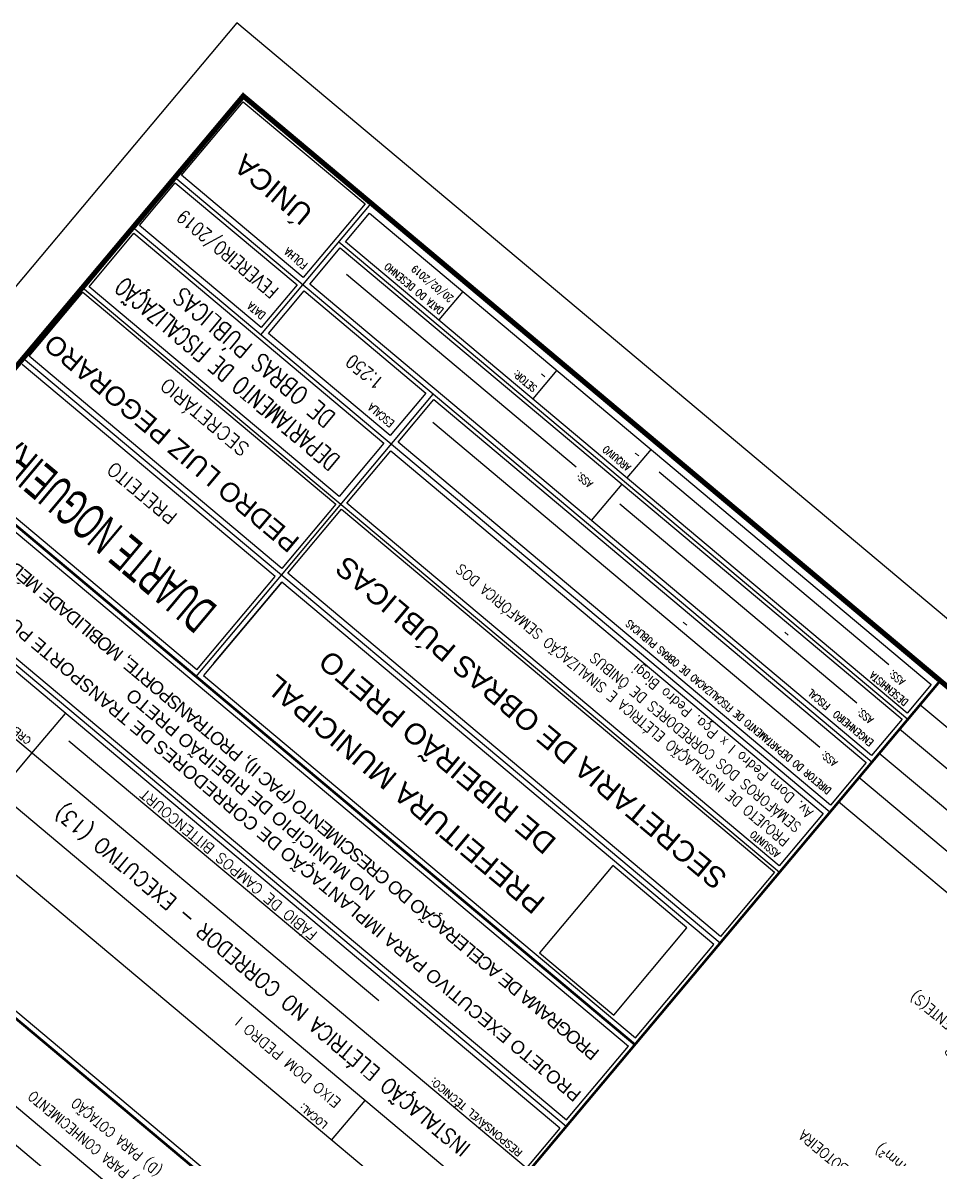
# Model space of a CAD drawing. Extents: x 207448 to 207705, y 7657586 to 7657835.
# Drawn here: x 207533.4 to 207577.5, y 7657779.9 to 7657834.5 of the extents above; entities that cross this region are included whole.
import ezdxf
from ezdxf.enums import TextEntityAlignment as Align

# ---------------------------------------------------------------- set-up
doc = ezdxf.new("R2010")
doc.units = 0
for name, color, linetype in [('A-FORMATO', 8, 'Continuous'), ('FOLHA', 7, 'Continuous'), ('FRM-P01', 1, 'Continuous'), ('FRM-P02', 2, 'Continuous')]:
    doc.layers.add(name, color=color, linetype=linetype)
doc.styles.add('ARIAL', font='arial.ttf')
doc.styles.add('ROMANC', font='romanc__.ttf')
doc.styles.add('ROMANS', font='romans', dxfattribs={"height": 0.85})
doc.styles.add('STYLE3', font='arial.ttf')
doc.styles.add('TZ_PGT_R090', font='romans.shx', dxfattribs={"width": 0.9})
doc.styles.add('TZ_TXT', font='txt.shx')

# ---------------------------------------------------------------- blocks, each defined once
blk = doc.blocks.new('PP-XYZ.000-9A00-001_A')
at = {"color": 1}
for p, q in [((776.98, 126.58), (699.2, 126.57)), ((656.76, 122.97), (830.37, 122.97))]:
    blk.add_line(p, q, dxfattribs=at)
for points in [[(656.76, 122.97), (656.76, 173.01)], [(656.76, 173.01), (830.37, 173.01)], [(656.76, 152.97), (830.37, 152.97)], [(688.87, 152.97), (688.87, 142.97)], [(656.76, 142.97), (830.37, 142.97)], [(780.88, 142.97), (780.88, 132.97)], [(656.76, 132.97), (830.37, 132.97)], [(780.88, 132.97), (780.88, 122.97)]]:
    blk.add_lwpolyline(points, dxfattribs=at)
at = {"color": 7, "true_color": 0xffffff}
blk.add_lwpolyline([(681.41, 99.62), (662.76, 99.62), (662.76, 77.74), (681.41, 77.74)], close=True, dxfattribs=at)
at = {"layer": 'A-FORMATO', "color": 2, "lineweight": -3}
for p, q in [((471, 40.41), (656, 40.41)), ((471, 34.33), (656, 34.33)), ((471, 28.25), (656, 28.25)), ((471, 28.25), (656, 28.25)), ((471, 22.16), (656, 22.16)), ((471, 16.08), (656, 16.08)), ((471, 10), (656, 10))]:
    blk.add_line(p, q, dxfattribs=at)
at = {"layer": 'A-FORMATO', "color": 2, "lineweight": -3, "const_width": 0.5}
blk.add_lwpolyline([(656, 10), (656, 75.88)], dxfattribs=at)
at = {"layer": 'FOLHA', "color": 1}
blk.add_line((841, 0), (841, 594), dxfattribs=at)
at = {"layer": 'FOLHA', "color": 2}
for points, const_width in [([(831, 584), (25, 584), (25, 10), (831, 10), (831, 584)], 1), ([(656, 101.38), (656, 174.06), (831, 174.06)], 0.5)]:
    blk.add_lwpolyline(points, dxfattribs=dict(at, const_width=const_width))
at = {"layer": 'FOLHA', "color": 1}
blk.add_lwpolyline([(0, 0), (841, 0)], dxfattribs=at)
at = {"layer": 'FRM-P01'}
for p, q in [((656.76, 120.93), (656.76, 102.43)), ((830.37, 120.93), (656.76, 120.93)), ((656.76, 120.93), (656.76, 102.43)), ((830.37, 102.43), (656.76, 102.43)), ((656.76, 100.33), (656.76, 76.87)), ((765.23, 100.33), (656.76, 100.33)), ((765.23, 76.87), (765.23, 100.33)), ((766.88, 100.33), (830.37, 100.33)), ((766.88, 100.33), (766.88, 76.87)), ((765.23, 97.21), (765.23, 76.87)), ((765.23, 97.21), (765.23, 76.87)), ((656.76, 76.87), (765.23, 76.87)), ((656.76, 76.87), (765.23, 76.87)), ((766.88, 76.87), (830.37, 76.87)), ((830.37, 74.83), (830.37, 58.75)), ((830.37, 74.83), (830.37, 58.75)), ((767.35, 43.76), (767.35, 57.2)), ((767.35, 57.2), (830.13, 57.2)), ((830.13, 57.2), (830.13, 43.76)), ((830.13, 57.2), (830.13, 43.76)), ((830.13, 43.76), (767.35, 43.76)), ((656.87, 20.39), (656.87, 29.53)), ((656.87, 29.53), (797.92, 29.53)), ((656.87, 20.39), (656.87, 29.53)), ((727.24, 20.39), (727.24, 29.53)), ((797.92, 29.53), (797.92, 20.39)), ((797.92, 20.39), (656.87, 20.39)), ((656.86, 11.65), (656.86, 18.84)), ((656.86, 18.84), (797.92, 18.84)), ((656.86, 11.65), (656.86, 18.84)), ((727.24, 11.65), (727.24, 18.84)), ((750.87, 11.65), (750.87, 18.84)), ((774.49, 11.65), (774.49, 18.84)), ((797.92, 18.84), (797.92, 11.65)), ((797.92, 11.65), (656.86, 11.65)), ((797.92, 11.65), (656.86, 11.65))]:
    blk.add_line(p, q, dxfattribs=at)
for points in [[(656.76, 74.83), (765.43, 74.83), (765.43, 58.75), (656.76, 58.75)], [(656.85, 57.2), (765.37, 57.2), (765.37, 44.05), (656.85, 44.05)], [(656.79, 41.89), (765.39, 41.89), (765.39, 31.19), (656.79, 31.19)], [(767.35, 41.89), (797.92, 41.89), (797.92, 31.19), (767.35, 31.19)], [(799.72, 41.89), (830.29, 41.89), (830.29, 31.19), (799.72, 31.19)], [(799.72, 29.31), (830.29, 29.31), (830.29, 10.85), (799.72, 10.85)]]:
    blk.add_lwpolyline(points, close=True, dxfattribs=at)
for points in [[(830.37, 58.75), (766.89, 58.75), (766.89, 74.83)], [(766.89, 74.83), (830.37, 74.83)]]:
    blk.add_lwpolyline(points, dxfattribs=at)
at = {"layer": 'FRM-P02'}
for p, q in [((656, 192.76), (831, 192.76)), ((656, 187.06), (831, 187.06)), ((656, 121.98), (831, 121.98)), ((656, 121.98), (831, 121.98)), ((766.13, 101.38), (766.13, 75.88)), ((831, 101.38), (831, 10)), ((656, 75.88), (831, 75.88)), ((656, 75.88), (831, 75.88)), ((766.13, 75.88), (766.13, 30.46)), ((656, 58.15), (831, 58.15)), ((656, 43.04), (831, 43.04)), ((798.85, 43.04), (798.85, 10)), ((665.51, 34.72), (762.69, 34.72)), ((656, 30.46), (831, 30.46)), ((665.51, 23.61), (725.05, 23.61)), ((736.01, 23.55), (793.69, 23.55)), ((656, 19.75), (798.85, 19.75)), ((665.54, 14.05), (723.22, 14.05)), ((656, 10), (831, 10)), ((656, 10), (831, 10))]:
    blk.add_line(p, q, dxfattribs=at)
blk.add_lwpolyline([(831, 174.06), (656, 174.06)], dxfattribs=at)
at = {"layer": 'FRM-P02', "const_width": 0.5}
blk.add_lwpolyline([(656, 75.88), (656, 101.38), (831, 101.38)], dxfattribs=at)
at = {"color": 2, "style": 'ROMANS'}
for s, p in [('LOCAL:', (691.39, 150.97)), ('RESPONSÁVEL TÉCNICO:', (659.28, 130.97)), ('CREA Nº:', (782.59, 130.97))]:
    blk.add_text(s, height=1.4, dxfattribs=at).set_placement(p)
at = {"color": 2, "style": 'ROMANS', "width": 0.8}
for s, p in [('ASSUNTO', (658.25, 55.08)), ('ASSUNTO', (658.25, 55.08)), ('DIRETOR DO DEPARTAMENTO DE FISCALIZACAO DE OBRAS PUBLICAS', (658.55, 39.37)), ('DIRETOR DO DEPARTAMENTO DE FISCALIZACAO DE OBRAS PUBLICAS', (658.55, 39.37)), ('ASS:', (661.09, 34.56)), ('ASS:', (661.09, 34.56)), ('ENGENHEIRO  FISCAL', (658.24, 27.1)), ('ENGENHEIRO  FISCAL', (658.24, 27.1)), ('ASS:', (661.09, 23.79)), ('ASS:', (661.09, 23.79)), ('ASS:', (731.6, 23.73)), ('ASS:', (731.6, 23.73)), ('DESENHISTA', (658.15, 16.86)), ('DESENHISTA', (658.15, 16.86)), ('ARQUIVO', (728.03, 16.55)), ('ARQUIVO', (728.03, 16.55)), ('SETOR:', (751.65, 16.49)), ('SETOR:', (751.65, 16.49)), ('DATA DO DESENHO', (775.01, 16.59)), ('DATA DO DESENHO', (775.01, 16.59)), ('ASS:', (661.13, 14.23)), ('ASS:', (661.13, 14.23))]:
    blk.add_text(s, height=1.4, dxfattribs=at).set_placement(p)
for s, p in [('ESCALA', (768.31, 40.77)), ('ESCALA', (768.31, 40.77)), ('DATA', (800.68, 40.77)), ('DATA', (800.68, 40.77)), ('FOLHA ', (800.68, 28.19)), ('FOLHA ', (800.68, 28.19))]:
    blk.add_text(s, height=1.5, dxfattribs=at).set_placement(p, align=Align.TOP_LEFT)
at = {"color": 2, "insert": (711.09, 66.79), "char_height": 4.025, "width": 108.6685, "attachment_point": 5, "style": 'STYLE3'}
blk.add_mtext('SECRETARIA DE OBRAS PÚBLICAS ', dxfattribs=at)
blk.add_mtext('SECRETARIA DE OBRAS PÚBLICAS ', dxfattribs=at)
at = {"color": 2, "linetype": 'ByBlock', "lineweight": 0}
for tag, p, style in [('0000/00', (660.13, 145.89), 'ROMANC'), ('LOCAL', (692.24, 145.89), 'ROMANS'), ('DE-0000/00-000-000-000', (781.56, 136.5), 'ROMANC'), ('CREA', (790.19, 125.89), 'ROMANC')]:
    blk.add_attdef(tag, p, '', height=2, dxfattribs=dict(at, style=style))
at = {"color": 2, "linetype": 'ByBlock', "lineweight": 0, "style": 'ROMANS'}
blk.add_attdef('PROJETO', text='', height=3, dxfattribs=at).set_placement((718.82, 137.97), align=Align.MIDDLE_CENTER)
at = {"color": 2, "linetype": 'ByBlock', "lineweight": 0, "style": 'ROMANC'}
blk.add_attdef('RESPONSÁVEL_TÉCNICO', text='', height=2, dxfattribs=at).set_placement((738.09, 126.07), align=Align.TOP_CENTER)
at = {"color": 2, "style": 'ROMANS', "width": 0.9}
for tag, p in [('ASSUNTO1', (658.49, 53.87)), ('ASSUNTO2', (658.49, 50.37)), ('ASSUNTO3', (658.49, 46.87))]:
    blk.add_attdef(tag, text='', height=2, dxfattribs=at).set_placement(p, align=Align.TOP_LEFT)
at = {"color": 2, "style": 'STYLE3'}
blk.add_attdef('FOLHA', text='', height=4, dxfattribs=at).set_placement((815.01, 20.08), align=Align.MIDDLE_CENTER)
at = {"layer": 'A-FORMATO', "color": 2, "lineweight": -3, "style": 'ARIAL'}
for tag, p in [('NDOCUMENTO', (473.43, 36.15)), ('DESCRICAO3', (534.26, 36.15)), ('NDOCUMENTO', (473.43, 30.07)), ('DESCRICAO2', (534.26, 30.07)), ('NDOCUMENTO', (473.43, 23.99)), ('DESCRICAO1', (534.26, 23.99))]:
    blk.add_attdef(tag, p, '', height=2.43, rotation=360, dxfattribs=at)
at = {"layer": 'FRM-P02', "style": 'ROMANS', "width": 0.85}
for s, p in [('(C) PARA CONHECIMENTO', (710.08, 182.42)), ('(D) PARA COTAÇÃO', (710.15, 178.1))]:
    blk.add_text(s, height=2, rotation=0, dxfattribs=at).set_placement(p)
at = {"layer": 'FRM-P02'}
for s, height, style, p in [('PREFEITURA MUNICIPAL', 4.025, 'STYLE3', (686.95, 90.9)), ('PREFEITURA MUNICIPAL', 4.025, 'STYLE3', (686.95, 90.9)), ('DE RIBEIRÃO PRETO', 4.025, 'STYLE3', (692.69, 80.72)), ('DE RIBEIRÃO PRETO', 4.025, 'STYLE3', (692.69, 80.72)), ('PREFEITO', 2.625, 'ROMANS', (788.7, 79.74)), ('PREFEITO', 2.625, 'ROMANS', (788.7, 79.74)), ('SECRETÁRIO ', 2.625, 'ROMANS', (786.6, 60.79)), ('SECRETÁRIO ', 2.625, 'ROMANS', (786.6, 60.79))]:
    blk.add_text(s, height=height, dxfattribs=dict(at, style=style)).set_placement(p)
at = {"layer": 'FRM-P02', "style": 'STYLE3', "width": 0.551488}
blk.add_text('DUARTE NOGUEIRA ', height=7, dxfattribs=at).set_placement((771.45, 88.33), (825.39, 88.33), align=Align.FIT)
blk.add_text('DUARTE NOGUEIRA ', height=7, dxfattribs=at).set_placement((771.45, 88.33), (825.39, 88.33), align=Align.FIT)
at = {"layer": 'FRM-P02', "style": 'ROMANS'}
for s, width, p in [('DEPARTAMENTO DE FISCALIZAÇÃO ', 0.7, (799.86, 54.71)), ('DEPARTAMENTO DE FISCALIZAÇÃO ', 0.7, (799.86, 54.71)), ('DE OBRAS PÚBLICAS', 0.8, (797.08, 48.97)), ('DE OBRAS PÚBLICAS', 0.8, (797.08, 48.97))]:
    blk.add_text(s, height=3.5, dxfattribs=dict(at, width=width)).set_placement(p, align=Align.TOP_CENTER)
at = {"layer": 'FRM-P02', "attachment_point": 5, "style": 'STYLE3'}
for s, insert, char_height, width in [('PROJETO EXECUTIVO PARA IMPLANTAÇÃO DE CORREDORES DE TRANSPORTE PÚBLICO COLETIVO NO MUNICÍPIO DE RIBEIRÃO PRETO \\P{\\T0.9;PROGRAMA DE ACELERAÇÃO DO CRESCIMENTO (PAC II), PROTRANSPORTE, MOBILIDADE MÉDIAS CIDADES}', (743.56, 111.68), 2.5, 173.6079), ('PROJETO EXECUTIVO PARA IMPLANTAÇÃO DE CORREDORES DE TRANSPORTE PÚBLICO COLETIVO NO MUNICÍPIO DE RIBEIRÃO PRETO \\P{\\T0.9;PROGRAMA DE ACELERAÇÃO DO CRESCIMENTO (PAC II), PROTRANSPORTE, MOBILIDADE MÉDIAS CIDADES}', (743.56, 111.68), 2.5, 173.6079), ('PEDRO LUIZ PEGORARO', (798.63, 70.01), 3.675, 63.4831), ('PEDRO LUIZ PEGORARO', (798.63, 70.01), 3.675, 63.4831)]:
    blk.add_mtext(s, dxfattribs=dict(at, insert=insert, char_height=char_height, width=width))
at = {"layer": 'FRM-P02', "style": 'ROMANS'}
for tag, p in [('28', (661, 218.41)), ('29', (671, 218.41)), ('31', (762, 218.41)), ('32', (774, 218.41)), ('33', (786, 218.41)), ('34', (798, 218.41)), ('35', (810, 218.41)), ('19', (661, 212.71)), ('20', (671, 212.71)), ('22', (762, 212.71)), ('23', (774, 212.71)), ('24', (786, 212.71)), ('25', (798, 212.71)), ('26', (810, 212.71)), ('10', (661, 206.93)), ('11', (671, 207.01)), ('13', (762, 207.01)), ('14', (774, 207.01)), ('15', (786, 207.01)), ('16', (798, 207.01)), ('17', (810, 207.01)), ('1', (661, 201.23)), ('2', (671, 201.23)), ('4', (762.09, 201.23)), ('5', (774.15, 201.23)), ('6', (786.04, 201.23)), ('7', (798.19, 201.23)), ('8', (810.19, 201.23))]:
    blk.add_attdef(tag, text='', height=2, dxfattribs=at).set_placement(p, align=Align.MIDDLE_CENTER)
for tag, p in [('30', (677.61, 217.34)), ('21', (677.61, 211.64)), ('12', (677.61, 205.94)), ('3', (677.61, 200.24))]:
    blk.add_attdef(tag, p, '', height=2, dxfattribs=at)
at = {"layer": 'FRM-P02', "style": 'ROMANS', "width": 0.85, "flags": 1}
blk.add_attdef('00/00/00', text='', height=2, dxfattribs=at).set_placement((823.5, 218.41), align=Align.MIDDLE_CENTER)
at = {"layer": 'FRM-P02', "style": 'ROMANS', "width": 0.85}
for p in [(823.5, 212.71), (823.5, 207.01), (823.5, 201.23)]:
    blk.add_attdef('00/00/00', text='', height=2, dxfattribs=at).set_placement(p, align=Align.MIDDLE_CENTER)
at = {"layer": 'FRM-P02', "style": 'ROMANS', "width": 0.8}
for tag, height, p in [('ESCALA', 2.63, (774.91, 37)), ('DATA', 2.63, (801.74, 36.54)), ('DIRETOR', 1.4, (700.04, 33.97)), ('ENGENHEIRO', 1.4, (683.84, 22.86)), ('ARQUIVO', 1.4, (728.03, 14.96)), ('SETOR', 1.4, (751.65, 14.91)), ('DATA', 1.4, (775.01, 15))]:
    blk.add_attdef(tag, text='', height=height, dxfattribs=at).set_placement(p, align=Align.TOP_LEFT)
blk = doc.blocks.new('6-NOTAÇÃO-EL')
at = {"color": 9}
blk.add_line((64.66, -28.28), (70.75, -28.28), dxfattribs=at)
for points in [[(12.48, -24.4), (12.48, -7.56), (70.75, -7.56)], [(24.04, -24.4), (24.04, -11.29), (70.75, -11.29)], [(34.67, -24.4), (34.67, -15.01), (70.75, -15.01)], [(42.89, -24.4), (42.89, -18.74), (70.75, -18.74)], [(50.85, -24.4), (50.85, -22.47), (70.75, -22.47)], [(4.48, -26.4), (5.48, -25.4), (11.48, -25.4), (12.48, -24.4), (13.48, -25.4), (18.48, -25.4), (19.48, -26.4)], [(27.04, -26.4), (26.04, -25.4), (25.04, -25.4), (24.04, -24.4), (23.04, -25.4), (22.04, -25.4), (21.04, -26.4)], [(39.57, -26.4), (38.57, -25.4), (35.67, -25.4), (34.67, -24.4), (33.67, -25.4), (30.77, -25.4), (29.77, -26.4)], [(45.39, -26.4), (44.39, -25.4), (43.89, -25.4), (42.89, -24.4), (41.89, -25.4), (41.39, -25.4), (40.39, -26.4)], [(53.85, -26.4), (52.85, -25.4), (51.85, -25.4), (50.85, -24.4), (49.85, -25.4), (48.85, -25.4), (47.85, -26.4)], [(93.63, -25.09), (92.48, -25.09), (92.48, -27.61), (91.34, -28.18), (92.48, -28.75), (92.48, -47.03), (93.63, -47.03)], [(4.48, -33.41), (5.48, -34.41), (9.48, -34.41), (10.48, -35.41), (11.48, -34.41), (15.48, -34.41), (16.48, -33.41)], [(17.8, -33.41), (18.8, -34.41), (20.8, -34.41), (21.8, -35.41), (22.8, -34.41), (24.8, -34.41), (25.8, -33.41)], [(26.72, -33.41), (27.72, -34.41), (29.72, -34.41), (30.72, -35.41), (31.72, -34.41), (33.72, -34.41), (34.72, -33.41)], [(36.97, -33.41), (37.97, -34.41), (39.97, -34.41), (40.97, -35.41), (41.97, -34.41), (43.97, -34.41), (44.97, -33.41)], [(10.48, -35.65), (10.48, -51.96), (56.92, -51.96)], [(21.8, -35.41), (21.8, -47.73), (65.79, -47.73)], [(30.72, -35.41), (30.72, -43.51), (78.26, -43.51)], [(40.97, -35.41), (40.97, -39.28), (89.37, -39.28)]]:
    blk.add_lwpolyline(points, dxfattribs=at)
at = {"color": 20}
blk.add_lwpolyline([(0.85, -14.46), (3.4, -29.9), (64.09, -29.9)], dxfattribs=at)
blk.add_solid([(1.56, -17.21), (0.6, -13.49), (2.18, -17.05)], dxfattribs=at)
at = {"color": 1, "style": 'TZ_PGT_R090', "width": 0.9}
for s, p in [('CABO MULTIPOLAR DA DISTRIBUIÇÃO SEMAFÓRICA', (72.69, -8.32)), ('CABO MULTIPOLAR DA DISTRIBUIÇÃO SEMAFÓRICA, SÓ BOTOEIRA', (72.69, -12.04)), ('CABO P/ LIGAÇÃO DA ALIMENTAÇÃO', (72.69, -15.77)), ('CABO P/ INTERLIGAÇÃO DE ATERRAMENTO (1x4mm²)', (72.69, -19.5)), ('DISTÂNCIA CENTRO A CENTRO', (72.69, -23.22)), ('PROVIDÊNCIA', (72.69, -29.04))]:
    blk.add_text(s, height=2, dxfattribs=at).set_placement(p)
for s, p in [('"SEM" - A INSTALAR', (94.02, -26.81)), ('EX - EXISTENTE', (94.02, -30.81)), ('REM - REMANEJAR', (94.02, -34.22)), ('RET - RETIRAR', (94.02, -37.9)), ('RET/REM - RETIRAR P/ REMANEJAR', (94.02, -41.6)), ('REM/EX - REMANEJAR CABO(S) EXISTENTE(S)', (94.02, -45.31))]:
    blk.add_text(s, height=2, dxfattribs=at).set_placement(p, align=Align.MIDDLE_LEFT)
at = {"color": 18, "linetype": 'Continuous', "true_color": 0x000000, "style": 'TZ_TXT'}
for s, p in [('1.8F/1.4F/1.2F/1.2Fios/T (10,00) (EX)', (5.03, -29.23)), ('(G1/G2) (G6) (B6) (ALIM)', (5.03, -32.57))]:
    blk.add_text(s, height=2, dxfattribs=at).set_placement(p)
at = {"color": 1, "style": 'TZ_PGT_R090', "width": 0.9}
for s, p in [('ALIMENTAÇÃO - CABO 2x6mm²', (89, -38.71)), ('BOTOEIRA DO CABO 2x1,5mm²', (77.94, -42.93)), ('GRUPO DO CABO 4x1,5mm²', (65.47, -47.16)), ('GRUPOS NO CABO 8x1,5mm²', (56.73, -51.38))]:
    blk.add_text(s, height=2, dxfattribs=at).set_placement(p, align=Align.RIGHT)
at = {"color": 3, "insert": (0, 0), "char_height": 2.2, "attachment_point": 1, "style": 'ROMANS'}
blk.add_mtext('NOTAÇÃO DA CHAMADA DOS CABOS DE DISTRIBUIÇÃO', dxfattribs=at)
blk = doc.blocks.new('050-6E22_Geral')
blk.add_blockref('6-NOTAÇÃO-EL', (471, 104.94))

msp = doc.modelspace()

# ---------------------------------------------------------------- block references
ref = msp.add_blockref('PP-XYZ.000-9A00-001_A', (207704.755, 7657699.401, 0), dxfattribs=dict(xscale=0.250000000070606, yscale=0.250000000070606, zscale=0.250000000070606, rotation=140.0043312425254))
ref.add_attrib('ASSUNTO1', 'PROJETO DE INSTALAÇÃO ELÉTRICA E SINALIZAÇÃO SEMAFÓRICA DOS', dxfattribs={"color": 2, "height": 0.5, "rotation": 140.0043, "style": 'ROMANS', "width": 0.9}).set_placement((207569.983, 7657794.892, 0), align=Align.TOP_LEFT)
ref.add_attrib('ENGENHEIRO', '-', dxfattribs={"layer": 'FRM-P02', "height": 0.35, "rotation": 140.0043, "style": 'ROMANS', "width": 0.8}).set_placement((207570.111, 7657804.903, 0), align=Align.TOP_LEFT)
ref.add_attrib('DIRETOR', '-', dxfattribs={"layer": 'FRM-P02', "height": 0.35, "rotation": 140.0043, "style": 'ROMANS', "width": 0.8}).set_placement((207565.223, 7657805.38, 0), align=Align.TOP_LEFT)
ref.add_attrib('ARQUIVO', '-', dxfattribs={"layer": 'FRM-P02', "height": 0.35, "rotation": 140.0043, "style": 'ROMANS', "width": 0.8}).set_placement((207562.916, 7657813.517, 0), align=Align.TOP_LEFT)
ref.add_attrib('SETOR', '-', dxfattribs={"layer": 'FRM-P02', "height": 0.35, "rotation": 140.0043, "style": 'ROMANS', "width": 0.8}).set_placement((207558.4, 7657817.323, 0), align=Align.TOP_LEFT)
ref.add_attrib('DATA', '20/02/2019', dxfattribs={"layer": 'FRM-P02', "height": 0.35, "rotation": 140.0043, "style": 'ROMANS', "width": 0.8}).set_placement((207553.912, 7657821.058, 0), align=Align.TOP_LEFT)
ref.add_attrib('ESCALA', '1:250', dxfattribs={"layer": 'FRM-P02', "height": 0.6563, "rotation": 140.0043, "style": 'ROMANS', "width": 0.8}).set_placement((207550.397, 7657816.828, 0), align=Align.TOP_LEFT)
ref.add_attrib('DATA', 'FEVEREIRO/2019', dxfattribs={"layer": 'FRM-P02', "height": 0.65625, "rotation": 140.0043, "style": 'ROMANS', "width": 0.8}).set_placement((207545.331, 7657821.228, 0), align=Align.TOP_LEFT)
ref.add_attrib('FOLHA', 'ÚNICA', dxfattribs={"color": 2, "height": 1, "rotation": 140.0043, "style": 'STYLE3'}).set_placement((207545.436, 7657826.512, 0), align=Align.MIDDLE_CENTER)
ref.add_attrib('RESPONSÁVEL_TÉCNICO', 'FÁBIO DE CAMPOS BITTENCOURT', dxfattribs={"color": 2, "linetype": 'ByBlock', "lineweight": 0, "height": 0.5, "rotation": 140.0043, "style": 'ROMANC'}).set_placement((207543.136, 7657793.853, 0), align=Align.TOP_CENTER)
ref.add_attrib('PROJETO', 'INSTALAÇÃO ELÉTRICA NO CORREDOR - EXECUTIVO (13)', dxfattribs={"color": 2, "linetype": 'ByBlock', "lineweight": 0, "height": 0.75, "rotation": 140.0043, "style": 'ROMANS', "width": 0.9}).set_placement((207544.916, 7657788.479, 0), align=Align.MIDDLE_CENTER)
ref.add_attrib('LOCAL', 'EIXO DOM PEDRO I ', (207548.733, 7657782.689, 0), dxfattribs={"color": 2, "linetype": 'ByBlock', "lineweight": 0, "height": 0.5, "rotation": 140.0043, "style": 'ROMANS'})
ref.add_attrib('ASSUNTO2', 'SEMÁFOROS DOS CORREDORES DE ÔNIBUS', dxfattribs={"color": 2, "height": 0.5, "rotation": 140.0043, "style": 'ROMANS', "width": 0.9}).set_placement((207570.546, 7657795.562, 0), align=Align.TOP_LEFT)
ref.add_attrib('ASSUNTO3', 'Av. Dom Pedro I x Pça. Pedro Biagi', dxfattribs={"color": 2, "height": 0.5, "rotation": 140.0043, "style": 'ROMANS', "width": 0.9}).set_placement((207571.108, 7657796.232, 0), align=Align.TOP_LEFT)
at = {"xscale": 0.250000000070606, "yscale": 0.250000000070606, "zscale": 0.250000000070606, "rotation": 140.0043312425254}
msp.add_blockref('050-6E22_Geral', (207704.755, 7657699.401, 0), dxfattribs=at)

doc.saveas('drawing.dxf')
